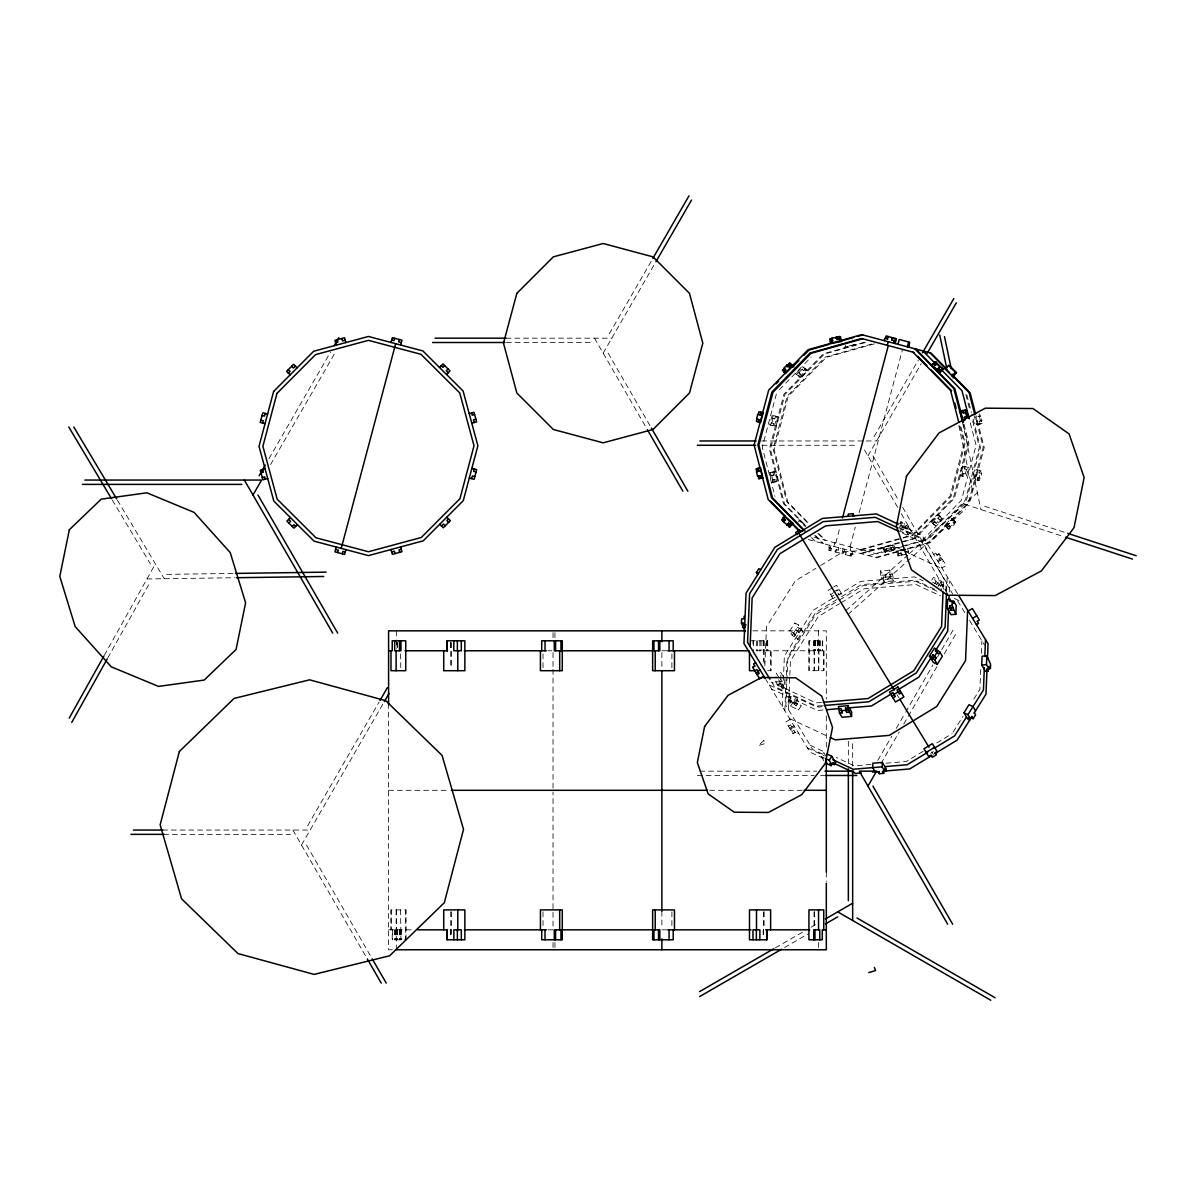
<?xml version="1.0" encoding="UTF-8"?>
<svg xmlns="http://www.w3.org/2000/svg" width="1196" height="1196" viewBox="0 0 1196 1196"><rect width="100%" height="100%" fill="white"/><g stroke="black" fill="none" stroke-linecap="round" stroke-linejoin="round"><path stroke-width="0.75" stroke-dasharray="5 3.75" d="M764.857 665.933L766.487 626.749L795.31 580.867L815.866 568.354M778.76 677.295L776.204 673.094L780.943 672.705L784.77 678.999L784.412 687.85L782.035 688.044L782.124 685.936L778.387 686.145L775.83 681.944L776.055 676.637M778.387 686.145L778.476 684.022L780.853 683.828L782.124 685.936M778.656 679.777L779.927 681.87L779.762 686.13L778.476 684.022M784.412 687.85L780.584 681.556L780.943 672.705M780.853 683.828L782.035 688.044M782.274 706.522L784.367 656.126L813.175 610.244L833.747 597.746M784.815 710.723L786.221 677.13M786.295 675.262L786.923 660.327L815.732 614.445L837.873 600.975M788.418 709.527L789.764 677.13M789.838 675.321L790.436 660.925L818.228 616.658L839.592 603.666M880.331 575.336L880.525 570.911L890.003 570.133L892.56 574.319L893.651 580.852L884.173 581.63L880.331 575.336L892.56 574.319M884.173 581.63L883.067 575.112L880.525 570.911M885.249 577.13L885.339 574.917L886.52 579.238L885.249 577.13L882.977 577.324M890.003 570.133L889.824 574.558L893.651 580.852M943.255 586.847L943.629 577.832M945.812 591.033L946.186 582.033L919.335 537.901L899.736 528.752M946.604 591.586L947.217 576.651M949.31 592.05L949.774 580.852M980.72 669.611L979.898 689.419L971.959 702.067M981.393 653.405L981.916 640.802M776.353 394.067L762.241 447.14L774.993 496.46M770.673 425.178L771.285 422.876L774.141 423.638L773.528 425.94M773.229 415.55L772.511 418.241L775.367 419.004L776.084 416.313M771.794 423.01L773.02 418.376M773.02 425.806L773.633 423.504M774.858 418.869L775.576 416.163M774.35 426.15L776.922 416.522M829.426 545.226L828.783 547.633L831.938 548.471L831.295 550.878M829.306 547.768L828.664 550.175L839.069 552.941L840.354 548.127M829.68 550.444L830.951 545.63M830.786 550.743L831.429 548.321M833.821 546.393L834.778 542.775M835.795 543.044L840.085 526.883M835.301 551.939L835.944 549.532L838.695 550.265L838.052 552.672M835.81 552.074L836.453 549.667M838.187 550.13L838.83 547.723M843.165 548.874L841.879 553.688L852.3 556.454L852.942 554.047M842.896 553.957L843.539 551.55L846.678 552.388L846.05 554.795M844.047 551.685L844.69 549.278M845.542 554.66L846.17 552.253M850.042 546.826L855.29 527.092M859.102 512.725L902.546 349.382M850.087 550.713L851.059 547.11M850.057 555.856L850.7 553.449L853.451 554.182L854.093 551.775M850.565 555.99L851.208 553.584M851.283 556.185L852.569 551.371M961.42 475.903L963.976 466.276M962.242 476.128L962.959 473.422L965.815 474.184L965.097 476.89M964.813 466.485L964.2 468.787L967.056 469.55L967.669 467.247M962.75 476.262L963.468 473.556M964.709 468.922L965.322 466.619M965.307 474.05L966.547 469.415M975.159 479.551L977.715 469.923M976.997 480.045L977.715 477.354L980.571 478.101L981.796 473.481L978.941 472.719L979.554 470.417M977.506 480.179L978.223 477.488M979.449 472.854L980.062 470.551M978.328 480.403L980.884 470.776M980.062 477.966L979.345 480.672L973.634 479.148L976.19 469.52L981.901 471.045L981.288 473.347M104.306 655.303L155.39 563.884M107.775 657.95L149.53 583.244M268.936 458.741L330.515 352.102M270.52 464.646L335.822 351.519M307.656 825.733L379.102 701.977M301.512 845.004L383.438 703.099M609.287 333.878L652.089 259.756M603.158 353.134L655.513 262.447M874.082 436.645L918.349 359.981M867.952 455.9L921.234 363.614M877.789 760.417L891.768 736.228M896.342 728.304L904.789 713.668M905.611 712.248L933 664.827M937.425 657.127L939.264 653.973M941.76 649.622L953.825 628.752M880.914 763.661L899.228 731.937M903.772 724.058L907.286 717.989M908.213 716.374L937.275 666.037M944.257 653.943L956.307 633.073M789.674 631.144L794.727 623.086L798.749 624.955L802.576 631.264L797.523 639.322L792.23 635.345L789.674 631.144L793.681 633.013L797.523 639.322M792.23 635.345L793.441 633.417L796.715 636.451L793.441 633.417M793.681 633.013L798.749 624.955M794.234 636.287L797.149 631.638L795.863 629.545L799.152 632.579L797.149 631.638M797.882 630.486L799.287 628.229L797.284 627.287L794.727 623.086M788 697.851L789.27 695.833L797.298 699.585L801.126 705.879L798.599 709.901L790.571 706.163L788.015 701.962L789.285 699.959L788 697.851L791.528 701.005L790.257 703.009L788.015 701.962M899.631 523.699L900.887 521.68L908.287 526.629L910.829 530.83L908.302 534.866L900.274 531.114L902.801 527.092L900.259 522.891L902.173 523.788L900.902 525.806M790.257 703.009L788.986 700.916L790.257 698.898M908.287 526.629L907.017 528.647L904.759 527.6L903.488 525.507L904.759 523.489M790.571 706.163L793.098 702.142L789.27 695.833M796.043 705.715L792.843 702.71L794.114 700.707L797.313 703.697L796.043 705.715L798.599 709.901M904.759 527.6L906.03 525.582M796.028 701.604L797.298 699.585M908.302 534.866L904.475 528.557L905.746 526.554L903.488 525.507M794.129 704.818L795.385 702.8L794.114 700.707M931.759 580.15L933.448 577.459L941.476 581.211L944.018 585.412L942.762 587.415L944.033 589.523M823.76 760.731L821.203 756.545L823.73 752.508L827.572 758.802M934.734 583.678L935.99 581.66L933.448 577.459M936.647 584.575L937.918 582.557L935.99 581.66M937.933 586.668L939.189 584.65L937.918 582.557M941.476 581.211L938.935 585.233L941.82 589.957M944.018 585.412L941.775 584.351L940.505 586.369L942.762 587.415M953.092 732.101L963.019 716.299M779.358 389.687L784.441 384.484M785.712 383.183L803.503 364.944M804.773 363.644L811.127 357.126M796.88 372.599L802.651 366.694L807.599 370.596L800.677 377.682L795.729 373.78L800.677 377.682M796.745 374.049L798.913 372.494L800.617 374.243L798.973 375.933M805.88 368.846L803.443 370.7L801.724 368.951L803.667 366.963M798.913 372.494L802.232 369.086L803.951 370.835M798.465 375.798L800.617 374.243M803.443 370.7L805.371 368.712M799.152 377.278L806.074 370.177L807.599 370.596M798.345 521.934L800.079 520.155L805.79 525.971M930.742 521.845L937.649 514.743L939.174 515.147L942.612 518.645L935.691 525.732L930.742 521.845L935.691 525.732M932.267 522.248L939.174 515.147M932.446 523.579L934.898 521.74L936.618 523.474L934.674 525.463M941.596 518.376L939.936 520.066L937.709 518.182L939.368 516.493L942.612 518.645M932.955 523.713L934.898 521.74M937.709 518.182L939.877 516.627M934.39 521.591L936.094 523.34L939.428 519.931M922.131 540.517L961.509 500.137L976.1 445.286L969.717 420.633M952.973 522.248L954.692 523.998L948.921 529.26L944.466 525.493L951.388 518.406L954.632 520.544L952.465 522.114L954.632 520.544M944.466 525.493L945.991 525.896L952.913 518.81M948.921 529.26L947.202 527.511L949.146 525.522L951.358 527.406M947.202 527.511L949.654 525.657M947.905 528.976L954.812 521.89L955.828 522.159L954.184 523.848L952.465 522.114M845.826 610.678L907.734 555.123M909.124 553.883L977.356 492.647M848.218 614.325L965.546 509.062M820.62 565.469L842.761 551.999L896.761 547.514L942.463 568.833M832.311 587.879L828.11 590.435L834.15 600.362M833.717 587.027L836.512 585.322L842.552 595.249M833.119 592.364L838.725 588.955M830.667 594.621L832.67 593.41M836.707 590.959L839.069 589.523M831.773 596.445L833.776 595.219M836.901 595.817L860.642 581.376L914.626 576.906L923.088 580.852M833.059 598.538L835.062 597.327M841.446 593.44L839.099 594.875L837.992 593.052M837.036 599.465L815.672 612.457L787.88 656.724L785.862 705.341L812.712 749.473L824.134 754.811M841.61 596.684L861.449 584.62L913.535 580.299L939.667 592.483M839.457 600.018L863.183 585.577L917.183 581.106L935.795 589.792M841.117 602.739L864.005 588.821L916.091 584.5L940.579 595.922M933.687 554.421L935.795 553.135L938.127 556.977L940.22 555.692M936.857 554.869L938.95 553.599L946.141 565.424L941.94 567.98M937.066 555.243L939.174 553.957M941.073 557.097L938.98 558.368L941.491 562.509L943.584 561.238M937.529 560.715L941.715 558.158M938.113 561.686L942.358 559.19M790.093 719.394L785.892 721.936L793.098 733.776L795.191 732.49M788.448 726.136L790.541 724.866L793.068 728.992L790.96 730.278M789.689 728.17L793.92 725.688M790.317 729.216L794.518 726.66M791.812 731.668L793.92 730.397L796.252 734.239L798.345 732.954M792.873 733.417L794.966 732.131M923.118 751.312L906.329 761.523L885.877 763.212M936.842 742.955L952.106 733.686M930.578 753.375L933.373 751.686M775.367 947.86L803.996 931.34M811.172 927.184L816.838 923.91M784.531 947.546L808.033 933.986M853.824 344.657L844.406 347.318L855.349 345.076L853.824 344.657L852.584 339.873M864.439 342.235L823.326 353.807L783.948 394.187L769.357 449.038L783.485 503.636L805.596 526.165M865.456 342.505L824.343 354.076L784.965 394.456L770.374 449.307L784.501 503.905L805.312 525.104M871.585 344.074L825.195 357.141L787.207 396.1L773.139 449.008L786.759 501.677L808.84 524.162M874.381 343.85L826.212 357.41L788.224 396.369L774.156 449.277L787.775 501.946L808.556 523.101M769.447 472.599L775.681 471.673L778.162 481.27L772.945 482.451L771.928 482.182L769.447 472.599L775.681 471.673M980.735 416.193L977.865 416.716L980.735 416.193L981.916 420.798C976.534 419.407 981.662 427.854 979.569 421.455M770.463 472.869L771.166 475.56L774.021 475.021L773.334 472.345M771.166 475.56L774.021 475.021M979.061 421.321L981.916 420.798M772.945 482.451L772.362 480.164L774.709 479.506L775.815 481.928M772.362 480.164L775.217 479.641M973.903 414.818L976.385 424.401L982.11 423.354L981.408 420.663M771.928 482.182L778.162 481.27M979.748 424.012L982.11 423.354M976.385 424.401L980.257 424.146M860.387 549.592L901.41 538.036M903.204 537.527L912.114 535.016L950.102 496.056L964.185 443.163L959.641 425.597M861.404 549.861L913.131 535.285L951.134 496.34L965.202 443.432L960.209 424.117M860.373 553.449L899.691 542.371M901.485 541.878L913.998 538.35L953.376 497.97L967.953 443.133L962.944 423.743M882.977 547.364L893.92 545.107L895.161 549.906L885.743 552.567L884.726 552.283L882.977 547.364L893.92 545.107M861.389 553.718L915.015 538.619L954.393 498.239L968.984 443.402L963.513 422.263M883.605 549.756L886.744 549.143L887.372 551.55L884.726 552.283M894.145 549.637L891.394 550.13L890.766 547.738L893.532 547.245L895.161 549.906M884.113 549.891L886.744 549.143M890.766 547.738L893.532 547.245M868.505 555.617L927.378 539.082L965.366 500.122L979.434 447.214L971.72 417.359M903.428 546.378L876.668 553.912L810.185 536.227M905.208 545.884L928.395 539.351L966.383 500.391L980.451 447.483L971.825 414.115M886.236 549.009L886.864 551.416L891.394 550.13M906.658 554.197L897.957 555.811L896.716 551.012L904.565 548.8M875.636 557.5L906.015 548.949M907.809 548.441L929.262 542.401L968.64 502.021L983.217 447.184L975.473 417.24M896.716 551.012L902.95 550.085M898.973 556.08L898.36 553.673L900.992 552.941L902.128 555.467M898.36 553.673L901.5 553.075M906.03 551.805L908.287 551.162L907.659 548.77M897.957 555.811L902.666 554.481M886.61 577.025L892.47 576.532M775.83 681.944L780.584 681.556M779.927 681.87L782.304 681.675L781.033 679.582M821.532 702.411L815.956 702.874L771.854 682.303M822.31 705.655L814.865 706.268L769.148 684.949M822.22 706.761L818.498 707.075L774.41 686.504L770.673 680.36M822.998 710.005L817.406 710.469L771.704 689.15M870.987 764.453L854.243 765.844L836.288 757.457M166.663 574.364L235.507 573.407M146.973 578.954L234.939 577.728M506.013 338.184L611.784 338.184M506.446 342.505L592.035 342.505M761.613 440.965L864.499 440.965M866.218 440.965L876.578 440.965M761.927 445.271L856.829 445.271M752.867 630.845L826.316 630.845L826.316 699.137M750.056 640.802L767.832 640.802M548.007 650.774L551.819 650.774M661.777 650.774L667.323 650.774M756.156 650.774L826.316 650.774M767.653 670.702L771.181 670.702L771.181 650.774M699.854 771.166L816.674 771.166M697.373 775.471L814.177 775.471M820.695 775.471L824.388 775.471M388.595 790.302L449.427 790.302M709.617 790.302L802.606 790.302M162.551 830.054L310.153 830.054M163.628 834.36L290.389 834.36M388.595 929.83L414.474 929.83M548.007 929.83L553.03 929.83L553.03 792.156M661.777 929.83L667.323 929.83M392.288 949.759L388.595 949.759L388.595 704.728M800.079 520.155L798.554 519.752L805.416 526.733M908.287 551.162L908.392 553.419M808.272 539.59L876.653 557.785L930.279 542.685L969.657 502.29L984.233 447.454L976.041 415.745M984.637 506.222L1065.98 532.803M964.514 504.174L1064.051 536.705M900.035 524.984L922.041 535.255L958.459 595.13M902.801 527.092L910.829 530.83M899.661 526.315L904.475 528.557M899.198 527.6L924.598 539.456M902.292 532.953L921.892 542.102M939.189 584.65L943.046 586.459L941.775 584.351M932.521 582.243L937.335 584.485M954.423 598.463L961.195 601.633M802.576 631.264L799.287 628.229M789.285 699.959L791.528 701.005M795.385 702.8L797.313 703.697M793.098 702.142L801.126 705.879M788.986 700.916L792.843 702.71M789.569 718.542L828.514 736.691M810.155 745.272L824.851 752.135M807.45 747.919L824.373 755.812M821.203 756.545L824.418 758.04M823.551 758.428L810.006 752.12L765.889 679.597M954.124 520.41L955.828 522.159M802.651 366.694L806.074 370.177M951.388 518.406L954.812 521.89M949.146 525.522L950.85 527.272M798.405 372.36L800.109 374.109M937.649 514.743L939.368 516.493M945.991 525.896L947.71 527.645M938.217 518.317L939.936 520.066M818.946 533.685L825.434 540.293M817.929 533.416L824.418 540.024M815.732 535.703L823.536 543.657M814.715 535.434L822.519 543.388M811.486 537.512L815.403 541.489M957.637 600.87L966.039 614.684M969.522 620.425L984.472 645.003M905.746 526.554L907.017 528.647M900.887 521.68L902.173 523.788M897.015 694.652L898.899 697.746M931.774 751.806L933.433 754.527M117.417 500.182L164.241 578.715M112.304 500.033L150.412 563.959M872.931 455.9L898.884 500.87M902.606 507.298L952.659 594.008M864.499 449.935L897.718 507.478M901.321 513.712L947.681 594.008M608.136 353.134L650.788 427.002M594.517 338.184L646.498 428.198M306.49 845.004L372.315 959.013M292.885 830.054L367.336 959.013M979.629 413.756L980.227 416.044M979.031 415.087L981.094 423.085M975.846 416.821L977.909 424.804M966.831 394.8L971.376 412.366M965.815 394.531L969.911 410.333M900.992 552.941L901.62 555.333M845.318 345.33L845.931 347.722M898.241 551.416L898.869 553.823M892.395 544.703L893.023 547.11M891.274 547.873L891.902 550.265M884.502 547.768L885.743 552.567M774.156 471.269L776.638 480.867M772.825 472.211L773.513 474.887M774.709 479.506L775.307 481.794M771.674 475.694L772.87 480.299M962.526 422.218L980.914 509.541M958.818 425.567L972.632 491.108M852.658 743.777L852.658 767.683M848.353 741.281L848.353 763.526M826.316 715.881L826.316 747.515M826.316 872.153L826.316 881.452M823.924 650.774L823.924 670.702L808.93 670.702L808.93 640.802L822.698 640.802L822.698 650.774M823.745 650.774L823.745 670.702M822.28 640.802L822.28 650.774M820.232 640.802L820.232 650.774M819.783 640.802L819.783 650.774M819.111 640.802L818.797 670.702M818.572 630.845L818.542 670.702M818.572 942.508L818.572 947.95M817.885 640.802L817.885 650.774M817.481 640.802L817.481 650.774M815.418 640.802L815.418 650.774M814.969 640.802L814.969 650.774M814.297 640.802L814.297 670.702M814.297 911.771L814.297 926.706M814.117 640.802L814.117 670.702M814.117 911.771L814.117 926.706M813.728 640.802L813.728 650.774M809.169 640.802L809.169 670.702M770.628 650.774L770.628 670.702M767.653 640.802L767.832 650.774M767.099 640.802L767.099 650.774M766.666 640.802L766.666 650.774M764.289 640.802L764.124 665.096M764.124 911.771L764.124 926.706M763.586 640.802L763.586 661.358M763.586 911.771L763.586 937.918M763.153 640.802L763.153 650.774M763.153 929.83L763.153 938.127M761.06 640.802L761.06 650.774M759.879 640.802L759.879 650.774M757.531 640.802L757.531 650.774M756.365 640.802L756.365 650.774M753.585 640.802L753.585 650.774M752.987 640.802L752.987 644.121M671.913 653.883L671.883 668.833M671.913 911.771L671.883 926.706M661.881 652.627L661.881 667.518M661.881 911.217L661.881 927.961M554.944 632.654L554.944 638.081M554.944 942.508L554.944 949.759M553.03 632.654L553.03 638.081M553.03 652.627L553.03 667.518M553.03 669.371L553.03 788.433M553.03 942.508L553.03 947.95M542.999 653.883L543.029 668.833M542.999 911.771L543.029 926.706M451.311 642.671L451.311 668.833M451.311 911.771L451.311 937.918M450.787 642.671L450.787 668.833M450.787 911.771L450.787 937.918M450.608 642.461L450.608 650.774M450.608 929.83L450.608 938.127M405.982 939.787L405.982 909.902L390.987 909.902L390.987 929.83M405.743 909.902L405.743 939.787L392.213 939.787L392.213 929.83M401.168 929.83L401.168 939.787M400.929 929.83L400.929 939.787L400.615 909.902M400.615 653.883L400.78 668.833M399.927 929.83L399.927 939.787M399.494 929.83L399.494 939.787M397.431 642.461L397.431 649.114M397.431 929.83L397.431 939.787M397.027 642.461L397.027 649.114M397.027 929.83L397.027 939.787M396.354 909.902L396.354 929.83M396.339 630.845L396.339 638.081M396.339 639.905L396.339 648.965M396.115 909.902L396.339 947.95M395.981 929.83L395.981 939.787M395.801 929.83L395.801 939.787M395.114 929.83L395.114 939.787M394.68 929.83L394.68 939.787M392.617 929.83L392.617 939.787M391.167 909.902L391.167 929.83M889.899 574.543L891.08 578.864L889.899 574.543M772.212 415.281L769.656 424.909L775.875 426.568L778.447 416.926L772.212 415.281M962.451 465.872L959.895 475.5L966.114 477.159L968.685 467.516L962.451 465.872M763.885 740.548L758.264 745.601L765.081 743.568L763.885 740.548"/><path stroke-width="1.5" d="M745.198 631.563L741.46 623.161L741.64 618.9L744.002 618.706L744.106 616.224M742.641 627.377L745.018 627.182L743.822 622.966L741.46 623.161M750.116 646.573L752.135 597.955L779.927 553.688L825.703 525.851L877.789 521.531L899.018 531.428M839.487 713.04L838.396 706.522L847.874 705.73L851.702 712.039L851.522 716.464L842.044 717.241L839.487 713.04L842.134 712.831L842.238 710.618M848.233 516.268L848.323 514.056L852.883 513.682L854.153 515.775M842.134 712.831L840.952 708.51L826.72 709.691M852.793 515.895L852.883 513.682M848.966 712.263L846.693 712.442L845.512 708.137L847.785 707.942L851.522 716.464M846.693 712.442L845.512 708.137M847.785 707.942L847.874 705.73M883.814 771.106L883.724 773.319L879.165 773.692L879.254 771.48M882.334 762.405L886.176 768.699L886.072 770.912L884.801 768.819L884.711 771.031L882.155 766.83L882.334 762.405L872.856 763.198L872.676 767.623L875.233 771.824M943.031 592.244L941.596 626.45L913.804 670.717L868.042 698.554L823.386 702.261M946.514 593.455L945.124 627.048L916.315 672.929L868.849 701.798L824.164 705.49M949.998 599.331L949.908 601.439L953.646 601.229L956.202 605.43L955.828 614.281L951.089 614.669L947.262 608.375L947.636 599.525L949.998 599.331L951.283 601.424M948.607 608.854L947.681 631.249L935.317 650.923L938.606 653.958L939.817 652.029L934.525 648.053L929.456 656.111L933.299 662.405L937.305 664.288L942.373 656.23L939.817 652.029M948.996 599.51L949.146 595.787M953.287 610.08L950.91 610.274L949.744 605.699L952.106 605.505L955.828 614.281M950.91 610.274L949.744 605.699M952.106 605.505L952.285 601.244L953.556 603.337L953.646 601.229M967.639 610.229L965.546 660.626L936.737 706.507L889.271 735.376L835.286 739.861L830.203 737.484M981.737 665.051L982.095 656.2L986.835 655.797L990.587 664.214L990.408 668.474L988.031 668.669L987.926 671.15L985.564 671.345L981.737 665.051L986.476 664.647L989.017 668.848L986.655 669.042L987.926 671.15M984.353 667.622L983.426 690.017L967.938 714.655L970.494 718.856L968.491 717.914L969.762 720.022L967.758 719.08L963.931 712.786L968.984 704.728L973.006 706.597L975.562 710.798M984.816 656.425L985.519 639.621M986.476 664.647L986.835 655.797M986.984 669.954L985.967 694.218L974.052 713.19M987.448 658.757L988.075 643.822L958.923 595.907M989.017 668.848L989.122 666.366L990.408 668.474M262.627 423.055L263.24 420.753L260.833 420.11M265.183 413.412L264.466 416.118L262.059 415.475M336.226 547.035L334.94 551.849L344.583 554.421L345.853 549.607M391.047 342.475L392.333 337.661L401.961 340.217L400.69 345.031M337.646 552.567L338.289 550.16L335.583 549.442M394.635 338.274L393.992 340.681L391.69 340.068M341.234 548.366L395.667 343.701M342.28 553.808L342.908 551.401L345.21 552.014M399.27 339.5L398.627 341.906L401.318 342.624M471.717 478.654L472.435 475.948L474.842 476.591M474.274 469.026L473.676 471.329L476.083 471.957M757.038 419.093L756.425 421.396L760.611 422.502L763.183 412.874L758.997 411.753L758.279 414.459M758.264 421.874L758.877 419.572M760.118 414.952L760.835 412.246M761.344 412.381L760.626 415.087L757.771 414.324L756.53 418.959L759.385 419.706M884.248 340.651L884.89 338.244L887.641 338.976L888.284 336.569M885.399 338.378L886.042 335.971L896.447 338.737L895.176 343.551M887.133 338.842L887.776 336.435M887.283 345.33L888.239 341.712M842.477 517.913L888.299 345.599M892.291 337.631L891.648 340.038L894.787 340.875L895.43 338.468M892.156 340.172L892.799 337.765M893.651 343.147L894.279 340.74M897.987 344.299L899.257 339.485L909.678 342.25L908.9 347.214M907.375 346.795L908.661 341.981M69.189 718.153L103.873 656.096M71.73 722.429L107.236 658.906M259.128 475.754L265.288 465.08M334.222 345.689L338.857 337.646M252.984 495.009L261.61 480.059L84.886 480.059M379.969 700.482L387.384 687.64M384.32 701.589L388.954 693.545M652.866 258.396L689.031 195.77M655.961 261.67L691.512 200.091M922.46 352.85L953.825 298.551M927.154 353.373L956.307 302.857M867.952 786.116L876.578 771.166L859.311 771.166L947.681 924.209M757.696 574.648L756.41 572.555L758.847 568.668L760.85 569.61M896.447 524.82L897.718 522.802M831.758 756.261L835.6 762.555L834.33 764.573L833.044 762.465L831.145 765.679L829.875 763.586L831.788 764.483L829.232 760.282L831.758 756.261L826.944 754.003M930.787 658.144L918.857 677.13L898.301 689.629M934.749 660.087L931.475 657.053L932.895 654.795L936.169 657.83L934.749 660.087L937.305 664.288M932.745 659.145L934.166 656.888L932.895 654.795M934.898 655.722L937.335 651.85M966.532 716.912L954.602 735.899L934.046 748.397M972.064 716.359L957.159 740.1L935.018 753.57M971.182 717.764L973.185 718.691L975.622 714.819L974.351 712.726M785.368 370.177C781.197 374.169 788.747 369.699 783.649 368.443L786.968 365.034L789.196 366.903L791.139 364.915L789.42 363.18L787.476 365.169M784.217 372.016L782.498 370.267L784.157 368.577L785.877 370.312M786.983 366.993L790.436 363.449L793.86 366.933M786.968 365.034L788.687 366.768L791.139 364.915M776.055 383.886L778.596 381.285M792.559 366.948L798.913 360.445M803.996 355.227L809.079 350.024L828.738 344.478M933.134 363.524L931.4 365.288L939.787 372.674L943.24 369.13L935.362 361.88C931.071 363.001 935.407 367.411 937.006 363.554L935.362 361.88M783.096 517.868L784.815 516.104L793.202 523.489L789.749 527.032L783.275 521.606L785.01 519.826L783.096 517.868L785.518 519.961L783.275 521.606M783.784 521.74L781.87 519.782L783.604 518.003M934.076 364.511L936.378 362.149M934.764 365.184L937.006 363.554M942.224 368.861L940.49 370.64L938.068 368.547L939.787 366.768L943.24 369.13M938.068 368.547L940.295 366.903M786.579 524.954L788.822 523.325L790.451 524.984L788.732 526.763M787.088 525.089L788.822 523.325M938.262 372.27L939.981 370.506M788.313 523.19L789.943 524.85L791.677 523.071M945.139 368.951L948.592 365.393L949.609 365.677L956.471 372.644L953.511 376.336L951.986 375.918L945.139 368.951L946.664 369.355M951.986 375.918L955.455 372.375L956.471 372.644M288.356 373.122L290.03 371.433L288.266 369.684M295.382 366.066L293.409 368.039L291.645 366.29M439.455 367.441L442.983 363.913L450.04 370.954L446.527 374.483M290.389 517.584L286.876 521.127L293.932 528.154L297.445 524.625M444.673 365.602L442.909 367.366L441.219 365.677M288.849 523.086L290.613 521.321L288.625 519.363M448.066 368.981L446.302 370.745L448.276 372.718M292.243 526.479L294.007 524.715L295.681 526.39M441.518 526.016L443.492 524.027L445.256 525.792M448.56 518.944L446.87 520.634L448.635 522.398M803.144 530.471L800.797 531.906L799.69 530.082L795.654 532.534L796.925 534.642M755.633 662.719L753.525 663.989L754.811 666.097L752.703 667.368L759.684 678.835L763.885 676.278M752.673 667.308L754.766 666.023M754.796 670.807L756.889 669.521L759.221 673.363L757.128 674.634M757.95 671.27L760.043 669.984M756.066 672.9L758.174 671.629M968.162 611.081L972.363 608.54L979.375 620.066L977.267 621.337M972.587 618.362L976.788 615.805M976.414 624.656L978.507 623.385L977.237 621.277M890.586 693.934L892.949 692.499L895.326 696.416L892.978 697.851M898.988 688.821L896.985 690.047L899.362 693.964L901.365 692.738M891.977 693.486L871.406 705.984L849.07 707.838M894.055 694.323L898.091 691.871M891.872 696.027L894.219 694.607M898.256 692.14L900.259 690.929M926.167 752.419L934.554 747.321M927.707 752.254L907.151 764.752L884.801 766.606M928.724 756.62L931.071 755.184L932.342 757.292L936.378 754.84L935.108 752.733L937.111 751.522M931.236 755.468L928.888 756.904L923.955 748.786L932.357 743.688L937.29 751.791L935.272 753.017M931.848 755.483L909.708 768.953L882.439 771.226L883.724 773.319M699.615 991.589L773.827 948.742M825.449 918.947L852.658 903.234M699.615 996.582L781.511 949.295M825.449 923.925L837.708 916.854M868.774 972.587L875.592 970.554L874.396 967.519M831.683 338.229L840.384 336.614L841.625 341.413L830.682 343.656L830.054 341.264C835.107 342.624 830.517 334.895 832.311 340.636M832.82 340.77L830.562 341.398L829.949 339.006L832.192 338.363M835.675 337.945L838.815 337.063M836.213 336.958L836.841 339.35L839.981 338.752L839.368 336.345M836.841 339.35L839.981 338.752M839.472 341.458L853.765 337.436M857.338 336.435L862.705 334.925M862.69 338.782L810.963 353.358L772.96 392.303L758.892 445.211L772.511 497.895L804.983 530.949M964.305 417.404L967.175 416.881L964.305 417.404L965.008 420.095L962.645 420.753L960.164 411.155L965.381 409.974L966.398 410.243L968.476 418.241M758.115 476.382L758.713 478.669L761.06 478.011L760.462 475.709L757.606 476.247L756.41 471.628L758.772 470.97L758.07 468.279L760.432 467.621L762.495 475.604M759.281 471.104L756.919 471.762L756.231 469.086L758.07 468.279M962.526 410.497L963.109 412.784L965.979 412.261L965.381 409.974M963.109 412.784L965.979 412.261M757.606 476.247L760.462 475.709M759.953 475.574L760.551 477.877L762.913 477.204M762.869 478.056L758.713 478.669M335.598 342.744L337.885 342.131L337.242 339.724M345.21 340.157L342.519 340.875L341.877 338.468M469.191 413.577L474.005 412.276L476.606 421.889L471.792 423.19M265.123 468.877L260.309 470.178L262.911 479.805L267.725 478.505M474.618 414.578L472.211 415.221L471.598 412.919M261.042 472.869L263.449 472.226L262.716 469.52M475.873 419.198L473.466 419.856L474.199 422.547M262.283 477.503L264.69 476.845L265.318 479.148M391.69 551.924L394.396 551.192L395.039 553.599M401.318 549.323L399.015 549.951L399.673 552.343M951.014 607.792L953.376 607.598M743.748 625.074L746.11 624.88M947.262 608.375L949.639 608.181M840.863 710.723L845.423 710.349M846.798 710.23L849.055 710.05M882.155 766.83L853.152 769.237L832.835 759.759M861.299 772.975L855.708 773.438L833.702 763.168M872.467 772.048L878.058 771.584M235.507 573.407L326.104 572.137M236.539 577.713L323.682 576.487M435.06 338.184L506.162 338.184M432.578 342.505L504.891 342.505M699.854 440.965L756.111 440.965M697.373 445.271L755.693 445.271M82.404 484.38L241.861 484.38M744.988 630.845L388.595 630.845L388.595 704.728M388.595 650.774L392.243 650.774L392.213 640.802L405.743 640.802L405.743 670.702L390.987 670.702L390.987 650.774M404.995 650.774L447.573 650.774M464.332 650.774L546.333 650.774M652.807 650.774L554.286 650.774L554.286 640.802M667.802 650.774L749.219 650.774M754.766 670.702L749.473 670.702L749.473 652.014M825.016 771.166L853.75 771.166M825.195 775.471L856.829 775.471M451.296 790.302L707.255 790.302M804.131 790.302L826.316 790.302M133.429 830.054L162.85 830.054M130.932 834.36L164.046 834.36M417.763 929.83L447.573 929.83M464.332 929.83L546.333 929.83M652.807 929.83L554.286 929.83L554.286 939.787M667.802 929.83L751.043 929.83M765.664 929.83L809.677 929.83M826.316 929.83L822.28 929.83L822.28 939.787L808.93 939.787L808.93 909.902L823.745 909.902L823.745 929.83M395.891 949.759L826.316 949.759L826.316 883.321M913.908 352.401L861.673 338.513L809.946 353.074L771.943 392.034L757.875 444.942L771.495 497.626L803.966 530.68M829.949 339.006L830.966 339.275M789.42 363.18L790.436 363.449M960.164 411.155L961.689 411.574M782.498 370.267L783.515 370.536M756.231 469.086L757.247 469.355M781.87 519.782L782.887 520.051M267.605 414.055L262.776 412.784L260.22 422.412L265.034 423.683M471.867 468.384L476.696 469.669L474.124 479.297L469.31 478.011M1067.759 533.386L1136.2 555.751M1065.516 537.198L1132.492 559.085M898.331 524.192L876.324 513.936L822.34 518.421L774.873 547.275L746.065 593.156L743.972 643.553L765.276 678.581M898.106 527.989L875.233 517.33L823.147 521.65L777.385 549.487L749.593 593.754L747.56 642.372L769.985 679.238M756.41 572.555L758.428 573.482M934.166 656.888L936.169 657.83M929.456 656.111L931.475 657.053M963.931 712.786L967.938 714.655M826.017 758.787L829.232 760.282M832.416 763.676L834.33 764.573M831.145 765.679L827.288 763.885L826.002 761.792M856.979 918.005L995.072 997.733M837.708 911.86L990.751 1000.23M297.146 367.815L293.618 364.302L286.591 371.358L290.12 374.886M446.796 517.195L450.324 520.709L443.282 527.765L439.754 524.252M948.592 365.393L955.455 372.375M946.694 368.996L931.071 353.104L861.688 334.656L808.062 349.755L768.684 390.135L754.093 444.972L768.221 499.584L799.451 531.383M951.896 374.303L970.12 392.841L975.577 413.98M930.054 352.835L949.579 372.704M952.18 375.35L969.104 392.572L974.561 413.711M936.498 363.42L939.787 366.768M922.938 350.936L934.644 362.866M942.463 370.805L961.973 390.688L969.268 418.869M933.642 363.659L935.272 365.318M938.576 368.682L940.49 370.64M934.076 366.858L939.787 372.674M915.822 349.053L954.857 388.79L963.513 422.263M914.805 348.769L953.84 388.521L962.496 421.994M917.81 356.378L926.9 365.632M930.802 369.594L951.568 390.748M912.892 352.132L950.551 390.479L958.729 422.083M790.631 364.78L792.335 366.529L785.428 373.615L783.709 371.881M770.538 501.184L784.845 515.745M792.664 523.699L799.167 530.321M787.461 524.7L789.749 527.032M971.914 716.598L973.185 718.691M798.614 532.848L894.279 690.152M899.841 699.286L928.993 747.231M877.879 771.599L879.165 773.692M73.748 426.927L116.655 498.911M68.77 426.987L111.482 498.657M872.931 786.116L952.659 924.209M651.401 428.078L687.864 491.227M647.335 429.663L682.886 491.227M257.962 495.009L337.691 633.118M244.358 480.059L332.712 633.118M372.315 959.013L386.233 983.097M367.336 959.013L381.24 983.097M345.868 342.564L344.568 337.75L334.94 340.337L336.24 345.151M400.66 546.916L401.961 551.73L392.348 554.331L391.047 549.517M965.471 412.127L966.667 416.746M963.034 410.632L963.617 412.919M954.752 403.037L956.112 408.314M839.472 338.618L840.085 341.01M836.722 337.093L837.35 339.485M944.481 336.614L951.224 368.622M952.45 374.408L953.197 378.011M939.742 335.074L946.634 367.725M852.658 771.36L852.658 920.501M848.353 768.879L848.353 900.738M826.316 760.536L826.316 872.153M819.783 939.787L819.783 929.83L813.728 929.83L813.728 939.787M818.542 909.902L818.542 929.83M814.969 929.83L814.969 939.787M770.628 929.83L770.628 909.902L749.473 909.902L749.473 939.787L767.099 939.787L767.099 929.83M766.666 929.83L766.666 939.787M759.879 939.787L759.879 929.83L752.987 929.83L752.987 939.787M756.5 909.902L756.5 929.83M756.365 929.83L756.365 939.787M674.469 650.774L674.469 670.702L652.642 670.702L652.642 640.802L673.199 640.802L673.199 650.774M674.469 929.83L674.469 909.902L652.642 909.902L652.642 939.787L673.199 939.787L673.199 929.83M669.072 640.802L669.072 650.774M669.072 929.83L669.072 939.787M661.881 630.845L661.881 641.714M661.881 671.24L661.881 911.217M661.881 938.89L661.881 949.759M659.818 640.802L659.818 650.774L653.928 650.774L653.928 640.802M659.818 939.787L659.818 929.83L653.928 929.83L653.928 939.787M658.533 640.802L658.533 650.774M658.533 929.83L658.533 939.787M655.214 650.774L655.214 670.702M655.214 909.902L655.214 929.83M560.969 640.802L560.969 650.774M560.969 929.83L560.969 939.787M559.683 650.774L559.683 670.702M559.683 909.902L559.683 929.83M555.587 640.802L555.587 650.774M555.587 929.83L555.587 939.787M545.032 640.802L545.032 650.774M545.032 929.83L545.032 939.787M541.728 650.774L541.728 640.802L562.27 640.802L562.27 670.702L540.428 670.702L540.428 650.774M541.728 929.83L541.728 939.787L562.27 939.787L562.27 909.902L540.428 909.902L540.428 929.83M461.312 640.802L461.312 650.774L453.852 650.774L453.852 640.802M461.312 939.787L461.312 929.83L453.852 929.83L453.852 939.787M457.784 650.774L457.784 670.702M457.784 909.902L457.784 929.83M457.38 640.802L457.38 650.774M457.38 929.83L457.38 939.787M447.244 640.802L447.244 650.774M447.244 929.83L447.244 939.787M447.08 650.774L447.08 640.802L464.855 640.802L464.855 670.702L443.716 670.702L443.716 650.774M447.08 929.83L447.08 939.787L464.855 939.787L464.855 909.902L443.716 909.902L443.716 929.83M400.929 640.802L400.929 650.774L394.68 650.774L394.68 640.802M399.494 640.802L399.494 650.774M396.115 650.774L396.115 670.702M704.623 726.45L697.343 762.525L708.167 793.905L734.209 812.189L768.475 812.458L801.798 794.637L825.24 763.526L832.521 727.437L821.697 696.057L795.654 677.788L761.389 677.519L728.065 695.325L704.623 726.45M906.508 476.128L896.402 526.24L911.442 569.819L947.606 595.204L995.192 595.578L1041.477 570.851L1074.038 527.63L1084.144 477.518L1069.104 433.924L1032.94 408.539L985.34 408.165L939.069 432.907L906.508 476.128M69.323 529.768L59.8 576.412L75.169 626.584L111.303 666.845L158.53 686.414L204.202 680.061L236.075 649.458L245.599 602.814L230.245 552.642L194.096 512.381L146.869 492.797L101.197 499.166L69.323 529.768M179.355 751.522L160.144 824.851L181.583 898.809L237.929 953.541L314.07 974.396L389.612 955.798L444.314 902.711L463.525 829.366L442.086 755.424L385.755 700.692L309.615 679.821L234.057 698.434L179.355 751.522M273.615 391.451L259.024 446.302L273.809 501.079L314.025 541.13L368.458 555.617L423.249 540.816L463.3 500.616L477.877 445.779L463.091 390.987L422.891 350.936L368.443 336.465L313.666 351.25L273.615 391.451M276.964 393.379L262.896 446.287L277.158 499.136L315.953 537.781L368.458 551.745L421.306 537.467L459.952 498.687L474.02 445.779L459.742 392.931L420.962 354.3L368.458 340.337L315.595 354.599L276.964 393.379M516.851 293.334L503.486 343.177L516.851 393.006L553.329 429.484L603.158 442.834L652.986 429.484L689.464 393.006L702.814 343.177L689.464 293.334L652.986 256.856L603.158 243.506L553.329 256.856L516.851 293.334M897.882 687.012L889.48 692.11L895.52 702.052L903.922 696.939L897.882 687.012"/></g></svg>
